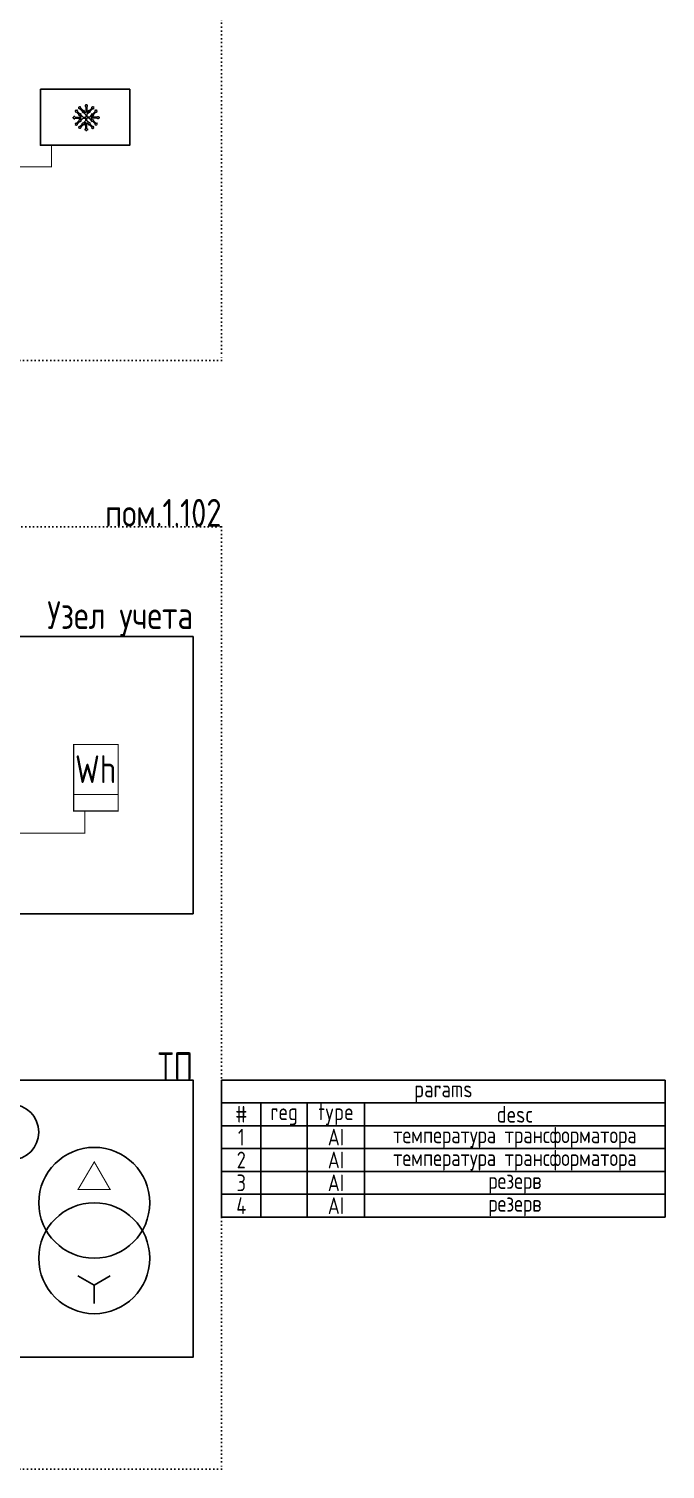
# Model space of a CAD drawing. Header units: inches. Extents: x -443 to 158, y -551 to 426.
# Drawn here: x 37.9 to 152.7, y -138.7 to 121.1 of the extents above; entities that cross this region are included whole.
import ezdxf
from ezdxf import colors
from ezdxf.entities.mleader import LeaderData, LeaderLine
from ezdxf.math import Vec2, Vec3

# ---------------------------------------------------------------- set-up
doc = ezdxf.new("R2010")
doc.units = ezdxf.units.IN
doc.header["$MEASUREMENT"] = 0
doc.linetypes.add('ACAD_ISO07W100', pattern=[3, 0, -3])
doc.layers.add('Основной тон.', color=7, linetype='Continuous', lineweight=20)
doc.styles.add('-ISOCPEUR-', font='ISOCPEUR.TTF', dxfattribs={"width": 0.8, "height": 2.5})

# ---------------------------------------------------------------- blocks, each defined once
blk = doc.blocks.new('_Origin')
at = {"color": 0, "linetype": 'ByBlock', "lineweight": -2}
blk.add_line((0, 0), (-1, 0), dxfattribs=at)
blk.add_circle((0, 0), 0.5, dxfattribs=at)
blk = doc.blocks.new('*T14')
at = {"color": 0, "linetype": 'ByBlock', "lineweight": -2, "transparency": 16777216}
for p, q in [((0, 0), (80, 0)), ((0, 0), (0, -24.72)), ((80, 0), (80, -24.72)), ((0, -4.12), (80, -4.12)), ((7.11, -4.12), (7.11, -24.72)), ((15.47, -4.12), (15.47, -24.72)), ((25.79, -4.12), (25.79, -24.72)), ((0, -8.24), (80, -8.24)), ((0, -12.36), (80, -12.36)), ((0, -16.48), (80, -16.48)), ((0, -20.6), (80, -20.6)), ((0, -24.72), (80, -24.72))]:
    blk.add_line(p, q, dxfattribs=at)
at = {"color": 0, "transparency": 16777216, "char_height": 3, "attachment_point": 5, "style": '-ISOCPEUR-'}
for s, insert, width in [('params', (40, -2.06), 79.88), ('#', (3.56, -6.18), 6.9929), ('reg', (11.29, -6.18), 8.2369), ('type', (20.63, -6.18), 10.2032), ('desc', (52.9, -6.18), 54.0869), ('1', (3.56, -10.3), 6.9929), ('AI', (20.63, -10.3), 10.2032), ('температура трансформатора', (52.9, -10.3), 54.0869), ('2', (3.56, -14.42), 6.9929), ('AI', (20.63, -14.42), 10.2032), ('температура трансформатора', (52.9, -14.42), 54.0869), ('3', (3.56, -18.54), 6.9929), ('AI', (20.63, -18.54), 10.2032), ('резерв', (52.9, -18.54), 54.0869), ('4', (3.56, -22.66), 6.9929), ('AI', (20.63, -22.66), 10.2032), ('резерв', (52.9, -22.66), 54.0869)]:
    blk.add_mtext(s, dxfattribs=dict(at, insert=insert, width=width))

msp = doc.modelspace()

# ---------------------------------------------------------------- linework, layer by layer
at = {"linetype": 'ACAD_ISO07W100', "ltscale": 0.2}
for points in [[(-117.34, 161.29), (72.66, 161.29), (72.66, 61.29), (-117.34, 61.29)], [(-117.34, 31.29), (72.66, 31.29), (72.66, -138.71), (-117.34, -138.71)]]:
    msp.add_lwpolyline(points, close=True, dxfattribs=at)
for points in [[(40, 110.2), (56.1, 110.2), (56.1, 100.1), (40, 100.1)], [(-12.46, -38.52), (67.54, -38.52), (67.54, 11.48), (-12.46, 11.48)], [(-12.46, -118.52), (67.54, -118.52), (67.54, -68.52), (-12.46, -68.52)]]:
    msp.add_lwpolyline(points, close=True)
at = {"const_width": 0.2}
for points in [[(34.2, 100.2), (34.2, 96.21), (42, 96.21), (42, 100.2)], [(29, -20), (29, -23.99), (48, -23.99), (48, -20)], [(49.71, -83.29), (52.58, -88.28), (46.77, -88.28), (49.71, -83.29)], [(46.77, -103.82), (49.67, -105.5), (49.67, -108.75), (49.67, -105.5), (52.58, -103.82)]]:
    msp.add_lwpolyline(points, dxfattribs=at)
for points in [[(46, -20), (54, -20), (54, -8), (46, -8)], [(46, -20), (54, -20), (54, -17), (46, -17)]]:
    msp.add_lwpolyline(points, close=True, dxfattribs=at)
for points in [[(49.67, -105.5), (46.77, -103.82)], [(49.67, -105.5), (52.58, -103.82)], [(49.67, -105.5), (49.67, -108.85)]]:
    msp.add_lwpolyline(points)
for centre, radius in [((34.71, -77.92), 5), ((49.71, -90.66), 10), ((49.71, -100.66), 10)]:
    msp.add_circle(centre, radius)
at = {"layer": 'Основной тон.', "color": 5, "ltscale": 0.8}
for p, q in [((47.02, 107.05), (46.88, 106.91)), ((47.02, 107.05), (46.88, 106.91)), ((46.88, 106.91), (46.91, 106.87)), ((46.88, 106.91), (46.91, 106.87)), ((46.91, 106.8), (46.88, 106.76)), ((46.88, 106.76), (47.02, 106.62)), ((47.05, 107.01), (47.02, 107.05)), ((47.02, 107.05), (47.05, 107.01)), ((47.02, 106.62), (47.05, 106.66)), ((47.16, 107.05), (47.12, 107.01)), ((47.12, 106.66), (47.55, 106.23)), ((47.3, 106.91), (47.16, 107.05)), ((47.27, 106.87), (47.3, 106.91)), ((47.27, 106.8), (47.69, 106.37)), ((48.06, 107.3), (48.06, 107.1)), ((48.11, 107.3), (48.06, 107.3)), ((48.06, 107.1), (48.11, 107.1)), ((48.16, 107.4), (48.16, 107.35)), ((48.36, 107.4), (48.16, 107.4)), ((48.36, 107.4), (48.16, 107.4)), ((48.16, 107.4), (48.16, 107.35)), ((48.16, 107.4), (48.36, 107.4)), ((48.16, 107.05), (48.16, 106.74)), ((48.16, 106.74), (48.16, 106.42)), ((48.36, 107.4), (48.36, 107.35)), ((48.36, 107.35), (48.36, 107.4)), ((48.36, 107.05), (48.36, 106.74)), ((48.36, 106.74), (48.36, 106.42)), ((48.46, 107.3), (48.41, 107.3)), ((48.41, 107.1), (48.46, 107.1)), ((48.46, 107.1), (48.46, 107.3)), ((49.25, 106.8), (48.83, 106.37)), ((49.39, 106.66), (48.97, 106.23)), ((49.22, 106.91), (49.36, 107.05)), ((49.25, 106.87), (49.22, 106.91)), ((49.36, 107.05), (49.39, 107.01)), ((49.5, 107.05), (49.46, 107.01)), ((49.46, 107.01), (49.5, 107.05)), ((49.5, 106.62), (49.46, 106.66)), ((49.5, 107.05), (49.64, 106.91)), ((49.5, 107.05), (49.64, 106.91)), ((49.64, 106.76), (49.5, 106.62)), ((49.64, 106.91), (49.6, 106.87)), ((49.64, 106.91), (49.6, 106.87)), ((49.6, 106.8), (49.64, 106.76)), ((45.92, 105.17), (45.97, 105.17)), ((45.92, 105.17), (45.92, 104.97)), ((45.92, 105.17), (45.92, 104.97)), ((45.97, 105.17), (45.92, 105.17)), ((45.92, 104.97), (45.92, 105.17)), ((45.92, 104.97), (45.97, 104.97)), ((45.92, 104.97), (45.97, 104.97)), ((46.22, 105.27), (46.02, 105.27)), ((46.02, 105.27), (46.02, 105.22)), ((46.02, 104.92), (46.02, 104.87)), ((46.02, 104.87), (46.22, 104.87)), ((46.22, 105.22), (46.22, 105.27)), ((46.22, 104.87), (46.22, 104.92)), ((46.27, 105.17), (46.59, 105.17)), ((46.27, 104.97), (46.59, 104.97)), ((46.28, 106.31), (46.42, 106.45)), ((46.28, 106.31), (46.42, 106.45)), ((46.28, 106.31), (46.31, 106.27)), ((46.31, 106.27), (46.28, 106.31)), ((46.28, 106.16), (46.31, 106.2)), ((46.42, 106.02), (46.28, 106.16)), ((46.42, 104.11), (46.28, 103.97)), ((46.28, 103.97), (46.31, 103.93)), ((46.42, 106.45), (46.45, 106.41)), ((46.42, 106.45), (46.45, 106.41)), ((46.45, 106.06), (46.42, 106.02)), ((46.45, 104.07), (46.42, 104.11)), ((46.53, 106.41), (46.56, 106.45)), ((46.53, 106.06), (46.95, 105.63)), ((46.53, 104.07), (46.95, 104.5)), ((46.56, 106.45), (46.7, 106.31)), ((46.59, 105.17), (46.9, 105.17)), ((46.59, 104.97), (46.9, 104.97)), ((46.7, 106.31), (46.67, 106.27)), ((46.67, 106.2), (47.09, 105.78)), ((46.67, 103.93), (47.09, 104.36)), ((46.9, 105.17), (47.3, 105.17)), ((46.9, 104.97), (47.3, 104.97)), ((46.95, 105.63), (46.91, 105.67)), ((46.91, 105.53), (46.95, 105.56)), ((47.06, 105.39), (46.91, 105.53)), ((47.06, 104.75), (46.91, 104.6)), ((46.91, 104.6), (46.95, 104.57)), ((46.95, 104.5), (46.91, 104.46)), ((47.06, 105.81), (47.09, 105.78)), ((47.09, 105.42), (47.06, 105.39)), ((47.09, 104.71), (47.06, 104.75)), ((47.06, 104.32), (47.09, 104.36)), ((47.16, 105.78), (47.2, 105.81)), ((47.16, 105.42), (47.33, 105.25)), ((47.16, 104.71), (47.33, 104.88)), ((47.16, 104.36), (47.2, 104.32)), ((47.2, 105.81), (47.34, 105.67)), ((47.2, 104.32), (47.34, 104.46)), ((47.34, 105.67), (47.3, 105.63)), ((47.3, 105.56), (47.69, 105.18)), ((47.3, 104.57), (47.69, 104.95)), ((47.34, 104.46), (47.3, 104.5)), ((47.51, 106.27), (47.55, 106.23)), ((47.55, 106.16), (47.51, 106.13)), ((47.51, 106.13), (47.66, 105.99)), ((47.51, 104.01), (47.66, 104.15)), ((47.55, 103.97), (47.51, 104.01)), ((47.69, 106.37), (47.66, 106.41)), ((47.66, 105.99), (47.69, 106.02)), ((47.66, 104.15), (47.69, 104.11)), ((47.72, 105.17), (48.16, 105.17)), ((47.72, 104.97), (48.16, 104.97)), ((47.8, 106.41), (47.76, 106.37)), ((47.76, 106.02), (48.14, 105.64)), ((47.76, 104.11), (48.14, 104.49)), ((47.94, 106.27), (47.8, 106.41)), ((47.9, 106.23), (47.94, 106.27)), ((47.9, 106.16), (48.07, 105.99)), ((47.9, 103.97), (48.07, 104.14)), ((48.16, 106.42), (48.16, 106.03)), ((48.16, 105.6), (48.16, 105.17)), ((48.16, 104.53), (48.16, 104.97)), ((48.16, 103.71), (48.16, 104.1)), ((48.36, 106.42), (48.36, 106.03)), ((48.36, 105.6), (48.36, 105.17)), ((48.8, 105.17), (48.36, 105.17)), ((48.8, 104.97), (48.36, 104.97)), ((48.36, 104.53), (48.36, 104.97)), ((48.36, 103.71), (48.36, 104.1)), ((48.76, 106.02), (48.37, 105.64)), ((48.76, 104.11), (48.37, 104.49)), ((48.61, 106.16), (48.44, 105.99)), ((48.61, 103.97), (48.44, 104.14)), ((48.58, 106.27), (48.72, 106.41)), ((48.61, 106.23), (48.58, 106.27)), ((48.72, 106.41), (48.76, 106.37)), ((48.83, 106.37), (48.86, 106.41)), ((48.86, 105.99), (48.83, 106.02)), ((49.21, 105.56), (48.83, 105.18)), ((49.21, 104.57), (48.83, 104.95)), ((48.86, 104.15), (48.83, 104.11)), ((49, 106.13), (48.86, 105.99)), ((49, 104.01), (48.86, 104.15)), ((49, 106.27), (48.97, 106.23)), ((48.97, 106.16), (49, 106.13)), ((48.97, 103.97), (49, 104.01)), ((49.32, 105.81), (49.18, 105.67)), ((49.18, 105.67), (49.21, 105.63)), ((49.35, 105.42), (49.18, 105.25)), ((49.35, 104.71), (49.18, 104.88)), ((49.18, 104.46), (49.21, 104.5)), ((49.32, 104.32), (49.18, 104.46)), ((49.61, 105.17), (49.22, 105.17)), ((49.61, 104.97), (49.22, 104.97)), ((49.35, 105.78), (49.32, 105.81)), ((49.35, 104.36), (49.32, 104.32)), ((49.85, 106.2), (49.43, 105.78)), ((49.46, 105.81), (49.43, 105.78)), ((49.43, 105.42), (49.46, 105.39)), ((49.43, 104.71), (49.46, 104.75)), ((49.85, 103.93), (49.43, 104.36)), ((49.46, 104.32), (49.43, 104.36)), ((49.46, 105.39), (49.6, 105.53)), ((49.46, 104.75), (49.6, 104.6)), ((49.99, 106.06), (49.57, 105.63)), ((49.57, 105.63), (49.6, 105.67)), ((49.6, 105.53), (49.57, 105.56)), ((49.6, 104.6), (49.57, 104.57)), ((49.99, 104.07), (49.57, 104.5)), ((49.57, 104.5), (49.6, 104.46)), ((49.93, 105.17), (49.61, 105.17)), ((49.93, 104.97), (49.61, 104.97)), ((49.96, 106.45), (49.81, 106.31)), ((49.81, 106.31), (49.85, 106.27)), ((50.24, 105.17), (49.93, 105.17)), ((50.24, 104.97), (49.93, 104.97)), ((49.99, 106.41), (49.96, 106.45)), ((50.1, 106.45), (50.06, 106.41)), ((50.1, 106.45), (50.06, 106.41)), ((50.06, 106.06), (50.1, 106.02)), ((50.06, 104.07), (50.1, 104.11)), ((50.24, 106.31), (50.1, 106.45)), ((50.24, 106.31), (50.1, 106.45)), ((50.1, 106.02), (50.24, 106.16)), ((50.1, 104.11), (50.24, 103.97)), ((50.24, 106.31), (50.2, 106.27)), ((50.2, 106.27), (50.24, 106.31)), ((50.24, 106.16), (50.2, 106.2)), ((50.24, 103.97), (50.2, 103.93)), ((50.29, 105.27), (50.49, 105.27)), ((50.29, 105.22), (50.29, 105.27)), ((50.29, 104.87), (50.29, 104.92)), ((50.49, 104.87), (50.29, 104.87)), ((50.49, 105.27), (50.49, 105.22)), ((50.49, 104.92), (50.49, 104.87)), ((50.59, 105.17), (50.54, 105.17)), ((50.54, 105.17), (50.59, 105.17)), ((50.59, 104.97), (50.54, 104.97)), ((50.59, 104.97), (50.54, 104.97)), ((50.59, 105.17), (50.59, 104.97)), ((50.59, 105.17), (50.59, 104.97)), ((50.59, 104.97), (50.59, 105.17)), ((46.31, 103.86), (46.28, 103.83)), ((46.28, 103.83), (46.31, 103.86)), ((46.28, 103.83), (46.42, 103.68)), ((46.28, 103.83), (46.42, 103.68)), ((46.42, 103.68), (46.45, 103.72)), ((46.42, 103.68), (46.45, 103.72)), ((46.53, 103.72), (46.56, 103.68)), ((46.56, 103.68), (46.7, 103.83)), ((46.7, 103.83), (46.67, 103.86)), ((46.88, 103.37), (47.02, 103.51)), ((46.91, 103.33), (46.88, 103.37)), ((46.88, 103.23), (46.91, 103.26)), ((46.88, 103.23), (46.91, 103.26)), ((47.02, 103.09), (46.88, 103.23)), ((47.02, 103.09), (46.88, 103.23)), ((47.02, 103.51), (47.05, 103.47)), ((47.05, 103.12), (47.02, 103.09)), ((47.02, 103.09), (47.05, 103.12)), ((47.12, 103.47), (47.55, 103.9)), ((47.16, 103.09), (47.12, 103.12)), ((47.3, 103.23), (47.16, 103.09)), ((47.27, 103.33), (47.69, 103.76)), ((47.27, 103.26), (47.3, 103.23)), ((47.51, 103.86), (47.55, 103.9)), ((47.69, 103.76), (47.66, 103.72)), ((47.8, 103.72), (47.76, 103.76)), ((47.94, 103.86), (47.8, 103.72)), ((47.9, 103.9), (47.94, 103.86)), ((48.06, 102.83), (48.06, 103.03)), ((48.06, 103.03), (48.11, 103.03)), ((48.11, 102.83), (48.06, 102.83)), ((48.16, 103.4), (48.16, 103.71)), ((48.16, 103.08), (48.16, 103.4)), ((48.16, 102.73), (48.16, 102.78)), ((48.16, 102.73), (48.16, 102.78)), ((48.36, 102.73), (48.16, 102.73)), ((48.36, 102.73), (48.16, 102.73)), ((48.16, 102.73), (48.36, 102.73)), ((48.36, 103.4), (48.36, 103.71)), ((48.36, 103.08), (48.36, 103.4)), ((48.36, 102.73), (48.36, 102.78)), ((48.36, 102.78), (48.36, 102.73)), ((48.41, 103.03), (48.46, 103.03)), ((48.46, 102.83), (48.41, 102.83)), ((48.46, 103.03), (48.46, 102.83)), ((48.61, 103.9), (48.58, 103.86)), ((48.58, 103.86), (48.72, 103.72)), ((48.72, 103.72), (48.76, 103.76)), ((48.83, 103.76), (48.86, 103.72)), ((49.25, 103.33), (48.83, 103.76)), ((49, 103.86), (48.97, 103.9)), ((49.39, 103.47), (48.97, 103.9)), ((49.25, 103.26), (49.22, 103.23)), ((49.22, 103.23), (49.36, 103.09)), ((49.36, 103.09), (49.39, 103.12)), ((49.5, 103.51), (49.46, 103.47)), ((49.5, 103.09), (49.46, 103.12)), ((49.46, 103.12), (49.5, 103.09)), ((49.64, 103.37), (49.5, 103.51)), ((49.5, 103.09), (49.64, 103.23)), ((49.5, 103.09), (49.64, 103.23)), ((49.6, 103.33), (49.64, 103.37)), ((49.64, 103.23), (49.6, 103.26)), ((49.64, 103.23), (49.6, 103.26)), ((49.81, 103.83), (49.85, 103.86)), ((49.96, 103.68), (49.81, 103.83)), ((49.99, 103.72), (49.96, 103.68)), ((50.1, 103.68), (50.06, 103.72)), ((50.1, 103.68), (50.06, 103.72)), ((50.24, 103.83), (50.1, 103.68)), ((50.24, 103.83), (50.1, 103.68)), ((50.2, 103.86), (50.24, 103.83)), ((50.24, 103.83), (50.2, 103.86))]:
    msp.add_line(p, q, dxfattribs=at)
for centre, start, end in [((46.88, 106.83), 315, 45), ((47.09, 107.05), 225, 315), ((47.09, 106.62), 45, 135), ((47.3, 106.83), 135, 225), ((48.11, 107.35), 270, 0), ((48.11, 107.05), 0, 90), ((48.41, 107.35), 180, 270), ((48.41, 107.05), 90, 180), ((49.22, 106.83), 315, 45), ((49.43, 107.05), 225, 315), ((49.43, 106.62), 45, 135), ((49.64, 106.83), 135, 225), ((45.97, 105.22), 270, 360), ((45.97, 104.92), 360, 90), ((46.27, 105.22), 180, 270), ((46.27, 104.92), 90, 180), ((46.28, 106.24), 315, 45), ((46.28, 103.9), 315, 45), ((46.49, 106.45), 225, 315), ((46.49, 106.02), 45, 135), ((46.49, 104.11), 225, 315), ((46.7, 106.24), 135, 225), ((46.7, 103.9), 135, 225), ((46.91, 105.6), 315, 45), ((46.91, 104.53), 315, 45), ((47.13, 105.81), 225, 315), ((47.13, 105.39), 45, 135), ((47.13, 104.75), 225, 315), ((47.13, 104.32), 45, 135), ((47.34, 105.6), 135, 225), ((47.34, 104.53), 135, 225), ((47.3, 105.22), 270, 45), ((47.3, 104.92), 315, 90), ((47.51, 106.2), 315, 45), ((47.51, 103.93), 315, 45), ((47.73, 106.41), 225, 315), ((47.73, 105.99), 45, 135), ((47.72, 105.22), 225, 270), ((47.72, 104.92), 90, 135), ((47.73, 104.15), 225, 315), ((47.94, 106.2), 135, 225), ((47.94, 103.93), 135, 225), ((48.11, 106.03), 225, 0), ((48.11, 104.1), 360, 135), ((48.11, 105.6), 0, 45), ((48.11, 104.53), 315, 0), ((48.41, 106.03), 180, 315), ((48.41, 105.6), 135, 180), ((48.41, 104.53), 180, 225), ((48.41, 104.1), 45, 180), ((48.58, 106.2), 315, 45), ((48.58, 103.93), 315, 45), ((48.79, 106.41), 225, 315), ((48.79, 105.99), 45, 135), ((48.79, 104.15), 225, 315), ((48.8, 105.22), 270, 315), ((48.8, 104.92), 45, 90), ((49, 106.2), 135, 225), ((49, 103.93), 135, 225), ((49.22, 105.22), 135, 270), ((49.22, 104.92), 90, 225), ((49.18, 105.6), 315, 45), ((49.18, 104.53), 315, 45), ((49.39, 105.81), 225, 315), ((49.39, 105.39), 45, 135), ((49.39, 104.75), 225, 315), ((49.39, 104.32), 45, 135), ((49.6, 105.6), 135, 225), ((49.6, 104.53), 135, 225), ((49.81, 106.24), 315, 45), ((49.81, 103.9), 315, 45), ((50.03, 106.45), 225, 315), ((50.03, 106.02), 45, 135), ((50.03, 104.11), 225, 315), ((50.24, 106.24), 135, 225), ((50.24, 103.9), 135, 225), ((50.24, 105.22), 270, 0), ((50.24, 104.92), 0, 90), ((50.54, 105.22), 180, 270), ((50.54, 104.92), 90, 180), ((46.49, 103.68), 45, 135), ((46.88, 103.3), 315, 45), ((47.09, 103.51), 225, 315), ((47.09, 103.09), 45, 135), ((47.3, 103.3), 135, 225), ((47.73, 103.72), 45, 135), ((48.11, 103.08), 270, 360), ((48.11, 102.78), 360, 90), ((48.41, 103.08), 180, 270), ((48.41, 102.78), 90, 180), ((48.79, 103.72), 45, 135), ((49.22, 103.3), 315, 45), ((49.43, 103.51), 225, 315), ((49.43, 103.09), 45, 135), ((49.64, 103.3), 135, 225), ((50.03, 103.68), 45, 135)]:
    msp.add_arc(centre, 0.05, start, end, dxfattribs=at)

# ---------------------------------------------------------------- block references
msp.add_blockref('*T14', (72.66, -68.52))

# ---------------------------------------------------------------- texts
at = {"char_height": 5, "style": '-ISOCPEUR-'}
for s, width, insert, attachment_point in [('\\pi-8,l8,t20;пом.1.102', 80.3115, (72.66, 31.29), 9), ('\\pi-8,l8,t20;Узел учета', 80.3115, (67.54, 11.48), 9), ('\\pi-8,l8,t20;Wh', 8, (49.95, -12.45), 5), ('\\pi-8,l8,t20;ТП', 80.3115, (67.54, -68.52), 9)]:
    msp.add_mtext_dynamic_manual_height_columns(s, width=width, gutter_width=12.5, heights=[9], dxfattribs=dict(at, insert=insert, attachment_point=attachment_point))

# ---------------------------------------------------------------- leaders
ml = msp.add_multileader_mtext('Standard')
ml.set_content('\\L{\\Lrs-485(modbus)}', color=256, style='-ISOCPEUR-')
ml.set_leader_properties()
ml.set_arrow_properties(name='ORIGIN')
ml.build(insert=Vec2(0, 0))
ml.multileader.update_dxf_attribs({"text_left_attachment_type": 8, "text_right_attachment_type": 4, "dogleg_length": 1, "arrow_head_size": 5})
ctx = ml.context
ctx.base_point, ctx.char_height, ctx.arrow_head_size, ctx.landing_gap_size, ctx.plane_origin = Vec3(-7.06, 71.65), 5, 5, 0.09, Vec3(-26.91, 96.01)
ctx.left_attachment, ctx.right_attachment = 8, 4
notes = []
notes.append((ctx, [(0, (1, 1, 0), (-8.06, 71.65), (1, 0), 1, [(0, [(-26.91, 96.01)], 0, [])])]))
ctx.mtext.insert, ctx.mtext.line_spacing_style, ctx.mtext.flow_direction = Vec3(-6.97, 77.65), 2, 5
for ctx, leaders in notes:
    for number, flags, end, landing, length, lines in leaders:
        leader = LeaderData()
        leader.index, (leader.has_last_leader_line, leader.has_dogleg_vector, leader.attachment_direction) = number, flags
        leader.last_leader_point, leader.dogleg_vector, leader.dogleg_length = Vec3(end), Vec3(landing), length
        for number, points, colour, breaks in lines:
            line = LeaderLine()
            line.index, line.vertices, line.color, line.breaks = number, Vec3.list(points), colors.encode_raw_color(colour), breaks
            leader.lines.append(line)
        ctx.leaders.append(leader)

doc.saveas('drawing.dxf')
